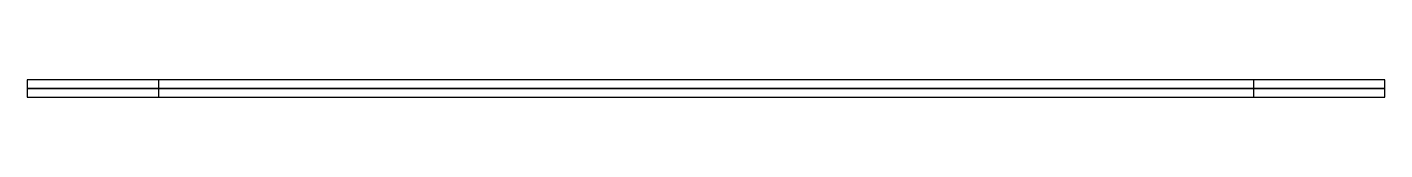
# Model space of a CAD drawing. Extents: x -15 to 140, y -1 to 1.
import ezdxf

# ---------------------------------------------------------------- set-up
doc = ezdxf.new("R2010")
doc.units = 0
doc.layers.get('0').update_dxf_attribs({"linetype": 'CONTINUOUS'})

msp = doc.modelspace()

# ---------------------------------------------------------------- linework, layer by layer
at = {"linetype": 'CONTINUOUS'}
for p, q in [((140, 1), (-15, 1)), ((-15, 1), (-15, -1)), ((-15, 0), (140, 0)), ((140, 0), (-15, 0)), ((0, 1), (0, -1)), ((125, 1), (125, -1)), ((140, -1), (140, 1)), ((-15, -1), (140, -1))]:
    msp.add_line(p, q, dxfattribs=at)

doc.saveas('drawing.dxf')
